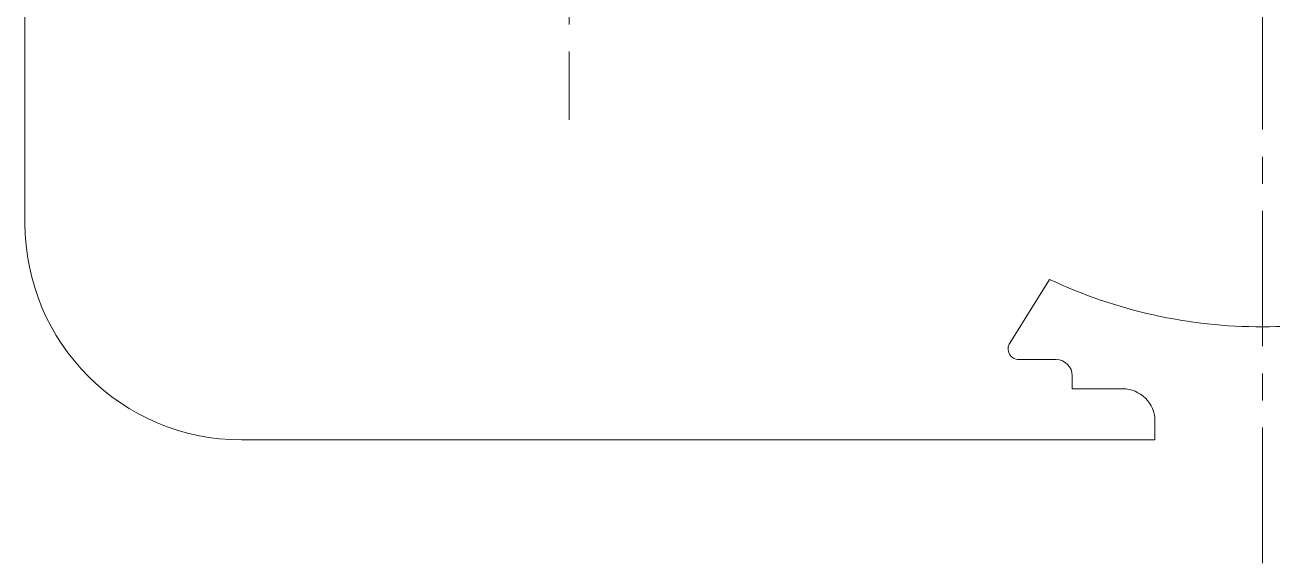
# Model space of a CAD drawing. Header units: millimetres. Extents: x 2882 to 3476, y 1065 to 1485.
# Drawn here: x 3191.02 to 3214.05, y 1105.68 to 1115.62 of the extents above; entities that cross this region are included whole.
import ezdxf

# ---------------------------------------------------------------- set-up
doc = ezdxf.new("R2010")
doc.units = ezdxf.units.MM
doc.linetypes.add('CENTERX2', pattern=[4, 2.5, -0.5, 0.5, -0.5])
doc.layers.add('1', color=1, linetype='Continuous', lineweight=18, true_color=0xff0000)
doc.layers.add('3', color=3, linetype='CENTERX2', lineweight=18, true_color=0x00ff00)

msp = doc.modelspace()

# ---------------------------------------------------------------- linework, layer by layer
at = {"layer": '1'}
for p, q in [((3191.02333, 1177.20858), (3191.02333, 1111.95782)), ((3209.20398, 1109.74522), (3209.93844, 1110.9193)), ((3210.05909, 1109.43915), (3209.37353, 1109.43915)), ((3210.35909, 1108.90101), (3210.35909, 1109.13915)), ((3211.28521, 1108.90101), (3210.35909, 1108.90101)), ((3211.88521, 1108.30101), (3211.88521, 1107.95782)), ((3195.02333, 1107.95782), (3211.88521, 1107.95782))]:
    msp.add_line(p, q, dxfattribs=at)
for centre, radius, start, end in [((3195.02333, 1111.95782), 4, 180, 270), ((3213.85759, 1119.25575), 9.21174, 244.820747, 270.089651), ((3213.88642, 1119.25575), 9.21174, 269.910349, 295.179253), ((3209.37353, 1109.63915), 0.2, 147.971323, 270), ((3210.05909, 1109.13915), 0.3, 0, 90), ((3211.28521, 1108.30101), 0.6, 0, 90)]:
    msp.add_arc(centre, radius, start, end, dxfattribs=at)
at = {"layer": '3'}
for p, q in [((3213.87201, 1105.68434), (3213.87201, 1184.76458)), ((3201.07201, 1131.12343), (3201.07201, 1113.86298))]:
    msp.add_line(p, q, dxfattribs=at)

doc.saveas('drawing.dxf')
